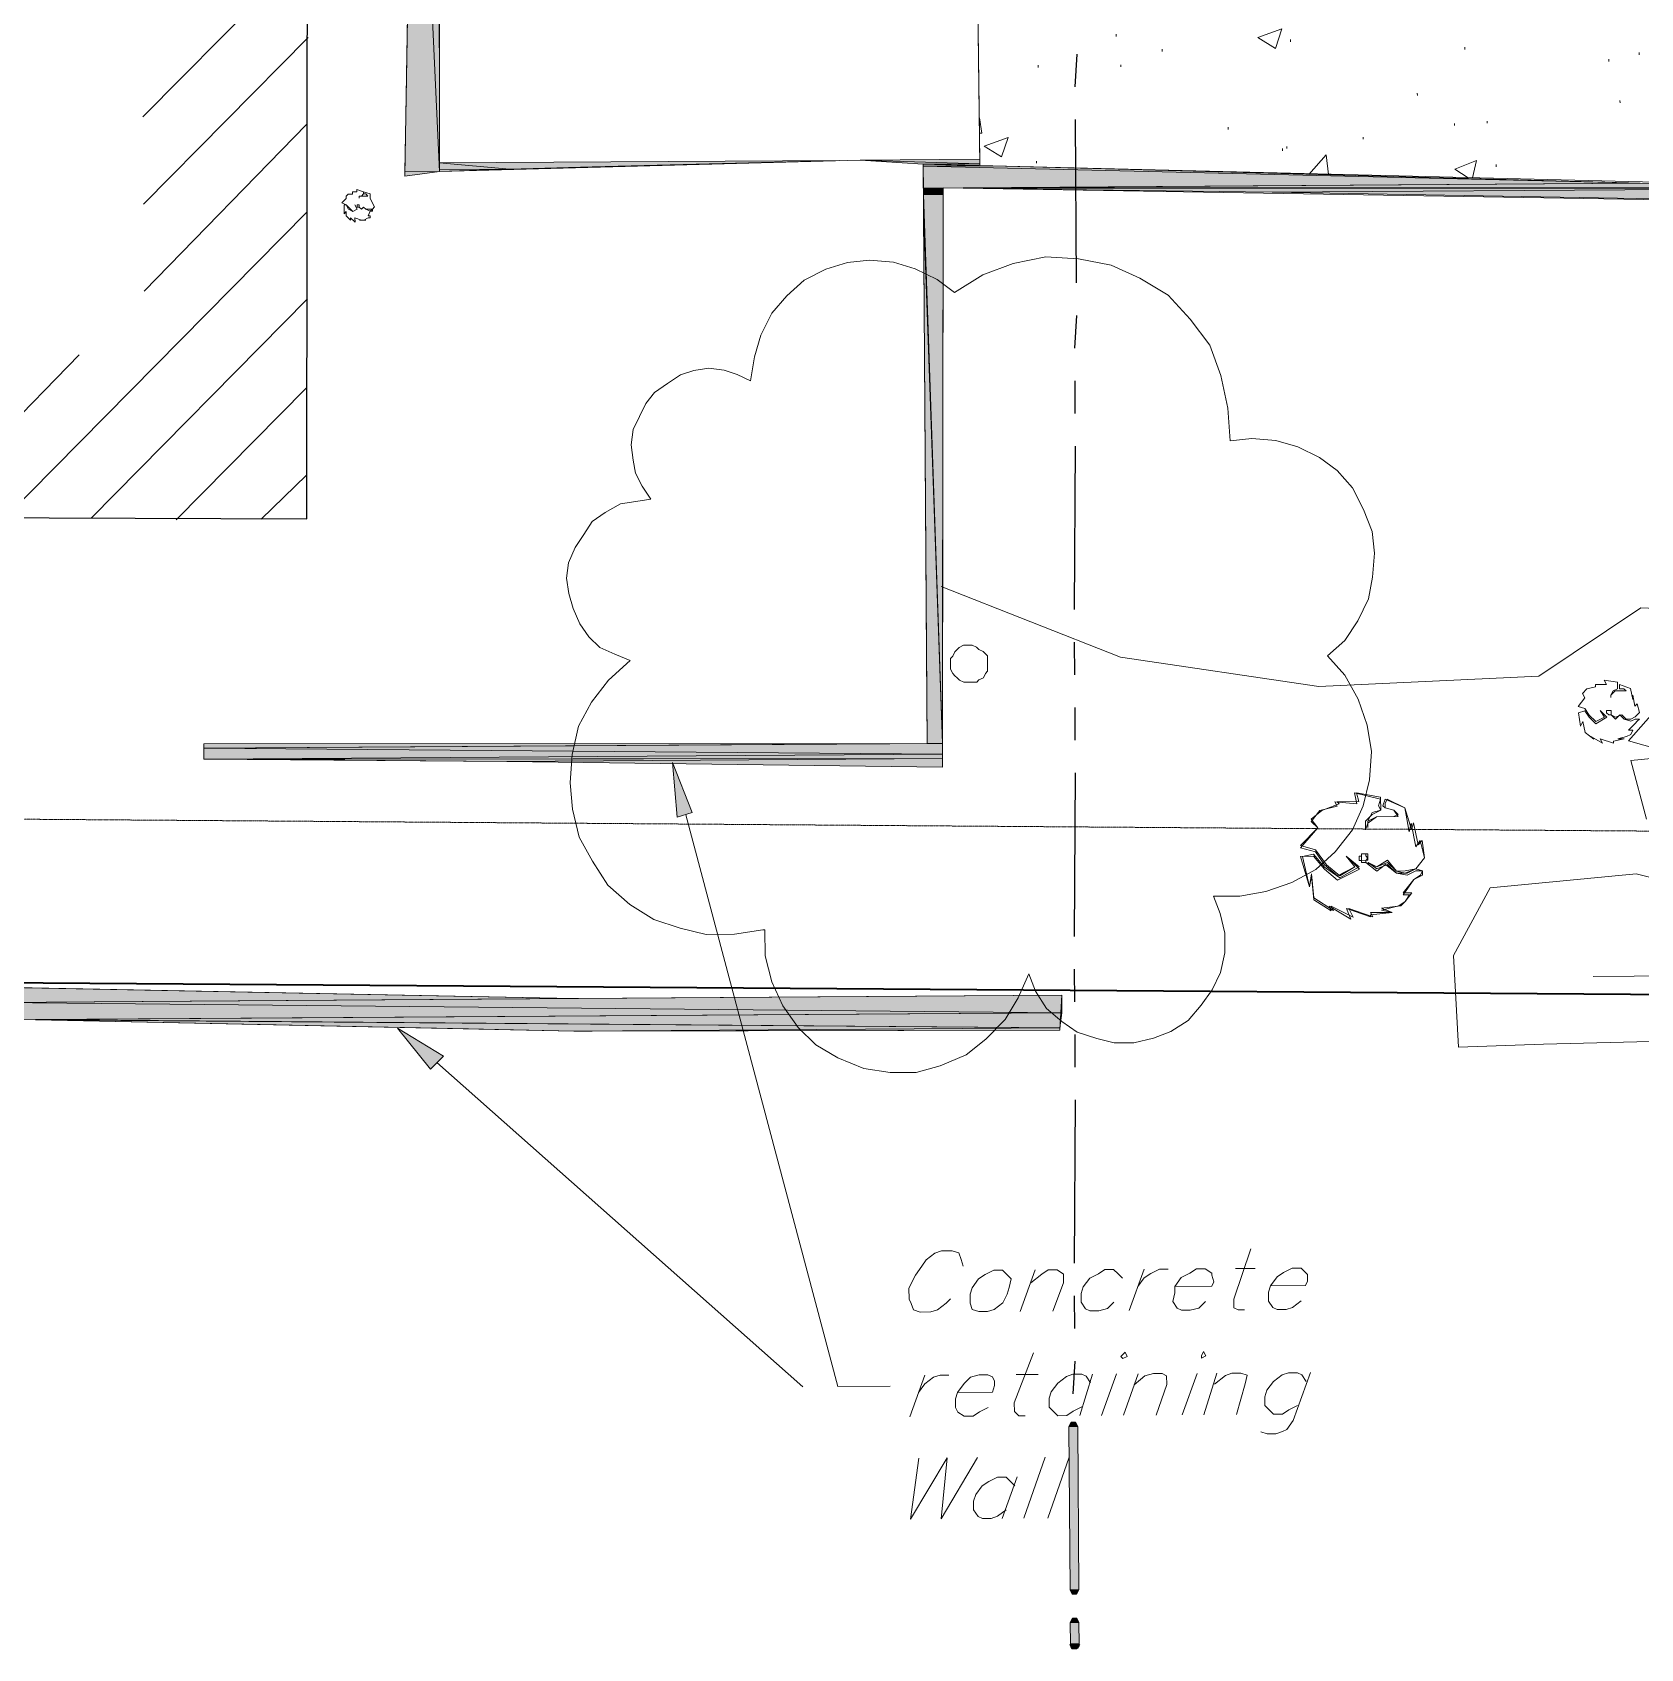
# Model space of a CAD drawing. Header units: inches. Extents: x -5728 to 15181, y 9834 to 15140.
# Drawn here: x 5979 to 6570, y 9965 to 10559 of the extents above; entities that cross this region are included whole.
import ezdxf

# ---------------------------------------------------------------- set-up
doc = ezdxf.new("R2010")
doc.units = ezdxf.units.IN
doc.header["$MEASUREMENT"] = 0
doc.linetypes.add('IMPORT-DASHEDX2 _4_', pattern=[0.1125, 0.075, -0.0375])
for name, color, linetype, lineweight in [('Building Setbacks', 1, 'IMPORT-DASHEDX2 _4_', 9), ('PDF_Geometry', 1, 'Continuous', 9), ('PDF_Solid Fills', 1, 'Continuous', 9), ('site plan converted for PDF_dwg', 1, 'Continuous', 9)]:
    doc.layers.add(name, color=color, linetype=linetype, lineweight=lineweight)

# ---------------------------------------------------------------- blocks, each defined once
blk = doc.blocks.new('site plan converted for PDF_dwg-1480341-SITE PLAN')
at = {"layer": 'PDF_Solid Fills', "lineweight": 15}
for points in [[(3976.12, 631.4), (3988.92, 631.4), (3980.92, 831.4), (3976.77, 658.63)], [(3988.92, 631.4), (3980.92, 831.4), (3989.72, 831.4), (3989.03, 658.55)], [(3976.12, 629.8), (3976.12, 631.4), (3988.92, 631.4)], [(3988.92, 632.2), (4014.52, 632.2), (3988.92, 634.6)], [(4014.52, 632.2), (3988.92, 634.6), (4135.72, 634.46), (4044.89, 632.76)], [(3988.92, 631.4), (3988.92, 632.2), (4014.52, 632.2)], [(4166.52, 633), (4187.32, 633), (4143.32, 634.6)], [(4187.32, 633), (4143.32, 634.6), (4187.32, 634.6)], [(4187.32, 632.2), (4166.52, 633), (4187.32, 633)], [(4166.52, 632.2), (4192.12, 632.2), (4166.52, 633)], [(4166.52, 624.2), (4429.72, 624.2), (4166.52, 632.2)], [(4429.72, 624.2), (4166.52, 632.2), (4192.12, 632.2), (4408.11, 624.93)], [(4166.52, 621.8), (4173.72, 621.8), (4166.52, 624.2)], [(4173.72, 621.8), (4166.52, 624.2), (4173.72, 624.2)], [(4524.92, 621.8), (4181.06, 624.2), (4429.72, 624.2), (4498.91, 622.45)], [(4294.52, 621.8), (4524.92, 621.8), (4181.06, 624.05), (4226.46, 623.15)], [(4172.12, 420.2), (4166.52, 621.8), (4173.72, 621.8), (4172.38, 452.87)], [(4524.92, 616.2), (4294.52, 621.8), (4524.92, 621.8)], [(4166.52, 420.2), (4172.12, 420.2), (4166.52, 616.47), (4166.52, 452.91)], [(3900.92, 420.2), (4166.52, 420.2), (3900.92, 421.8)], [(3900.92, 416.2), (4172.12, 416.2), (3900.92, 420.2)], [(4172.12, 416.2), (3900.92, 420.2), (4172.12, 420.2)], [(4012.12, 414.6), (4172.12, 414.6), (3900.92, 416.2), (3952.62, 415.45)], [(3900.92, 416.2), (4172.12, 416.2), (4172.12, 414.6), (3952.62, 415.89)], [(4172.12, 411.4), (4012.12, 414.6), (4172.12, 414.6), (4172.12, 411.98)], [(4074.52, 393.8), (4072.92, 413.8), (4080.12, 395.4)], [(3821.72, 327.4), (4036.12, 327.4), (3821.72, 333), (3821.72, 332.54)], [(3820.92, 321), (4215.32, 321), (3821.72, 327.4)], [(4215.32, 321), (3821.72, 327.4), (4215.32, 327.4)], [(4036.12, 315.4), (4214.52, 315.4), (3838.46, 320.85), (3997.37, 316.47)], [(4214.52, 315.4), (3838.47, 321), (4215.32, 321)], [(3983.32, 301.8), (3971.32, 317), (3988.12, 306.6)], [(4036.12, 315.4), (4214.52, 315.4), (4214.52, 314.6), (4042.77, 315.37)]]:
    blk.add_hatch(color=155, dxfattribs=at).paths.add_polyline_path(points, flags=0)
at = {"layer": 'PDF_Solid Fills', "linetype": 'IMPORT-DASHEDX2 _4_'}
for points in [[(4216.92, 169), (4220.12, 169), (4219.32, 170.6), (4217.72, 170.6), (4217.18, 169.52)], [(4217.72, 107.4), (4219.32, 107.4), (4220.12, 109), (4216.92, 109), (4217, 108.84)], [(4216.92, 97), (4220.12, 97), (4219.32, 98.6), (4217.72, 98.6)]]:
    blk.add_hatch(color=147, dxfattribs=at).paths.add_polyline_path(points, flags=0)
at = {"layer": 'PDF_Solid Fills'}
for points in [[(4216.92, 109), (4220.12, 109), (4220.12, 169), (4216.92, 169)], [(4216.92, 89), (4220.12, 89), (4220.12, 97), (4216.92, 97)]]:
    blk.add_hatch(color=147, dxfattribs=at).paths.add_polyline_path(points, flags=0)
at = {"layer": 'PDF_Solid Fills', "lineweight": 35}
for points in [[(4219.32, 87.4), (4216.92, 89), (4220.12, 89)], [(4217.72, 87.4), (4216.92, 89), (4219.32, 87.4)]]:
    blk.add_hatch(color=157, dxfattribs=at).paths.add_polyline_path(points, flags=0)
at = {"layer": 'Building Setbacks', "color": 147}
blk.add_line((1835.36, 422.59), (4520.96, 384.99), dxfattribs=at)
at = {"layer": 'PDF_Geometry', "color": 155, "lineweight": 15}
for p, q in [((3880.12, 652.2), (3940.92, 713)), ((3880.12, 620.2), (3940.92, 681)), ((4237.72, 680.2), (4237.72, 679.4)), ((4254.52, 674.6), (4254.52, 673.8)), ((4365.72, 674.6), (4365.72, 673.8)), ((4429.72, 672.2), (4429.72, 671.4)), ((4208.92, 669), (4208.92, 668.2)), ((4239.32, 669), (4239.32, 668.2)), ((4418.52, 669.8), (4418.52, 669)), ((4348.12, 657.8), (4348.12, 657)), ((4422.52, 654.6), (4422.52, 653.8)), ((3880.12, 588.2), (3940.12, 649)), ((4373.72, 647.4), (4373.72, 646.6)), ((4278.52, 645.8), (4278.52, 645)), ((4328.12, 641.8), (4328.12, 641)), ((4361.72, 646.6), (4361.72, 645.8)), ((4298.52, 637.8), (4298.52, 637)), ((4300.12, 638.6), (4300.12, 637.8)), ((4208.12, 633.8), (4208.12, 633)), ((4376.92, 631.4), (4376.92, 630.6)), ((3828.12, 505), (3940.12, 617)), ((3860.12, 505), (3940.12, 585)), ((3796.92, 505), (3856.12, 565)), ((3891.32, 504.2), (3939.32, 552.2)), ((3922.52, 504.2), (3939.32, 520.2)), ((4410.52, 333), (4453.72, 333)), ((3985.72, 304.2), (4119.32, 184.2)), ((4199.32, 211.4), (4204.92, 226.6)), ((4239.32, 211.4), (4244.92, 226.6)), ((4278.52, 226.6), (4285.72, 226.6)), ((4158.52, 173), (4164.12, 188.2)), ((4197.72, 188.2), (4205.72, 188.2)), ((4225.72, 188.2), (4220.92, 173)), ((4234.52, 188.2), (4228.92, 173)), ((4236.92, 173), (4242.52, 188.2)), ((4264.12, 188.2), (4258.52, 173)), ((4266.52, 173), (4271.32, 188.2)), ((4200.12, 135.4), (4208.12, 157.8)), ((4208.92, 135.4), (4216.92, 157.8)), ((4197.72, 150.6), (4192.12, 135.4))]:
    blk.add_line(p, q, dxfattribs=at)
at = {"layer": 'PDF_Geometry', "color": 165, "lineweight": 25}
for p, q in [((4222.52, 661), (4223.32, 673)), ((4222.52, 589), (4222.52, 649)), ((4221.72, 565), (4222.52, 577)), ((4221.72, 541), (4221.72, 553)), ((4220.92, 469), (4221.72, 529)), ((4220.92, 445), (4220.92, 457)), ((4220.92, 421), (4220.92, 433)), ((4220.12, 349), (4220.92, 409)), ((4220.12, 325), (4220.12, 337)), ((4220.12, 301), (4220.12, 313)), ((4219.32, 229), (4220.12, 289)), ((4219.32, 205), (4219.32, 217)), ((4218.52, 181), (4219.32, 193))]:
    blk.add_line(p, q, dxfattribs=at)
at = {"layer": 'PDF_Geometry', "color": 147}
blk.add_line((4220.12, 89), (4220.12, 88.2), dxfattribs=at)
at = {"layer": 'PDF_Geometry', "color": 157, "lineweight": 35, "flags": 128}
blk.add_lwpolyline([(1834.52, 362.6), (4520.12, 325), (4553.72, 4365.8), (4155.32, 4561), (679.32, 1833.8)], close=True, dxfattribs=at)
at = {"layer": 'PDF_Geometry', "color": 165, "lineweight": 25, "flags": 128}
blk.add_lwpolyline([(1827.32, 526.6), (3939.32, 504.2), (3945.72, 1333), (3993.72, 1333), (3995.32, 1477), (3947.32, 1477.8), (3956.12, 2606.6), (2898.52, 2615.4), (2895.32, 2303.4), (3112.92, 2300.2), (3112.12, 2047.4), (3472.92, 2046.6), (3471.32, 1902.6), (2028.12, 1914.6)], dxfattribs=at)
at = {"layer": 'PDF_Geometry', "color": 155, "lineweight": 15, "flags": 128}
for points in [[(4187.32, 633.8), (4186.52, 759.4), (4186.52, 883.4), (4180.92, 885), (4184.12, 1148.2), (4176.92, 1149.8), (4181.72, 1234.6), (4184.92, 1449.8), (4182.52, 1481)], [(3988.92, 631.4), (3976.12, 629.8), (3980.92, 837), (3983.32, 1155.4), (3993.72, 1153.8), (3993.72, 1129)], [(4187.32, 644.2), (4188.12, 644.2), (4187.32, 649.8)], [(4308.12, 628.2), (4314.52, 635.4), (4315.32, 628.2)], [(4366.52, 626.6), (4361.72, 629.8), (4369.72, 633), (4368.12, 626.6)], [(4172.12, 477.8), (4237.72, 451.4), (4310.52, 440.2), (4391.32, 443.4), (4428.92, 468.2), (4463.32, 466.6), (4517.72, 430.6)], [(4436.92, 433.8), (4424.12, 419.4), (4435.32, 416.2)], [(4433.72, 413), (4424.92, 412.2), (4430.52, 390.6)], [(4077.72, 394.6), (4132.12, 184.2), (4151.32, 184.2)], [(4178.52, 228.2), (4177.72, 230.6), (4176.92, 233), (4174.52, 233.8), (4170.52, 233.8), (4168.12, 233), (4164.92, 230.6), (4163.32, 228.2), (4160.92, 225), (4158.52, 220.2), (4158.52, 216.2), (4159.32, 214.6), (4160.12, 212.2), (4162.52, 211.4), (4166.52, 211.4), (4168.92, 212.2), (4172.12, 214.6), (4173.72, 216.2)], [(4284.12, 233.8), (4277.72, 215.4), (4277.72, 212.2), (4279.32, 211.4), (4281.72, 211.4)], [(4203.32, 221.8), (4207.32, 225), (4209.72, 226.6), (4212.92, 226.6), (4215.32, 225), (4215.32, 221.8), (4211.32, 211.4)], [(4236.92, 223.4), (4235.32, 225), (4233.72, 226.6), (4230.52, 226.6), (4228.12, 225), (4224.92, 223.4), (4222.52, 220.2), (4221.72, 217.8), (4221.72, 214.6), (4223.32, 212.2), (4224.92, 211.4), (4228.12, 211.4), (4231.32, 212.2), (4233.72, 214.6)], [(4242.52, 220.2), (4244.92, 223.4), (4247.32, 225), (4250.52, 226.6), (4253.72, 226.6)], [(4256.12, 220.2), (4269.72, 220.2), (4270.52, 221.8), (4269.72, 224.2), (4269.72, 225), (4267.32, 226.6), (4264.12, 226.6), (4261.72, 225), (4258.52, 223.4), (4256.12, 220.2), (4256.12, 217.8), (4255.32, 214.6), (4256.92, 212.2), (4258.52, 211.4), (4261.72, 211.4), (4264.92, 212.2), (4267.32, 214.6)], [(4291.32, 220.2), (4304.12, 220.2), (4304.92, 221.8), (4304.92, 224.2), (4304.12, 225), (4302.52, 226.6), (4299.32, 226.6), (4296.12, 225), (4293.72, 223.4), (4291.32, 220.2), (4290.52, 217.8), (4290.52, 214.6), (4292.12, 212.2), (4293.72, 211.4), (4296.92, 211.4), (4299.32, 212.2), (4302.52, 214.6)], [(4204.12, 196.2), (4196.92, 177.8), (4196.92, 174.6), (4198.52, 173), (4200.92, 173)], [(4161.72, 181.8), (4164.12, 185), (4167.32, 187.4), (4169.72, 188.2), (4172.92, 188.2)], [(4176.12, 181.8), (4188.92, 181.8), (4189.72, 184.2), (4189.72, 185.8), (4188.92, 187.4), (4187.32, 188.2), (4184.12, 188.2), (4180.92, 187.4), (4178.52, 185), (4176.12, 181.8), (4175.32, 179.4), (4175.32, 176.2), (4176.12, 174.6), (4178.52, 173), (4181.72, 173), (4184.12, 174.6), (4187.32, 176.2)], [(4224.92, 185), (4223.32, 187.4), (4221.72, 188.2), (4218.52, 188.2), (4216.12, 187.4), (4212.92, 185), (4210.52, 181.8), (4209.72, 179.4), (4209.72, 176.2), (4211.32, 174.6), (4212.92, 173), (4216.12, 173), (4218.52, 174.6), (4221.72, 176.2)], [(4240.92, 184.2), (4244.92, 187.4), (4248.12, 188.2), (4251.32, 188.2), (4252.92, 187.4), (4252.92, 184.2), (4248.92, 173)], [(4270.52, 184.2), (4274.52, 187.4), (4276.92, 188.2), (4280.12, 188.2), (4282.52, 187.4), (4281.72, 184.2), (4278.52, 173)], [(4305.72, 188.2), (4299.32, 170.6), (4296.92, 167.4), (4295.32, 166.6), (4292.92, 165.8), (4289.72, 165.8), (4287.32, 166.6)], [(4304.12, 185), (4302.52, 187.4), (4300.92, 188.2), (4297.72, 188.2), (4295.32, 187.4), (4292.12, 185), (4289.72, 181.8), (4288.92, 179.4), (4288.92, 176.2), (4290.52, 174.6), (4292.12, 173), (4295.32, 173), (4297.72, 174.6), (4300.92, 176.2)], [(4161.72, 157.8), (4158.52, 135.4), (4172.12, 157.8), (4169.72, 135.4), (4183.32, 157.8)], [(4196.92, 147.4), (4195.32, 149), (4193.72, 150.6), (4190.52, 150.6), (4187.32, 149), (4184.92, 147.4), (4182.52, 144.2), (4181.72, 141.8), (4181.72, 138.6), (4183.32, 136.2), (4184.92, 135.4), (4188.12, 135.4), (4190.52, 136.2), (4193.72, 138.6)]]:
    blk.add_lwpolyline(points, dxfattribs=at)
for points in [[(4187.32, 632.2), (4186.52, 759.4), (4186.52, 883.4), (4180.92, 885), (4184.12, 1148.2), (4176.92, 1149.8), (4123.32, 1169), (4082.52, 1130.6), (3993.72, 1129), (3990.52, 884.2), (3988.92, 631.4), (4143.32, 634.6), (4166.52, 633)], [(4298.52, 681.8), (4296.12, 674.6), (4289.72, 678.6)], [(4301.72, 677), (4301.72, 677.8)], [(4197.72, 642.6), (4195.32, 635.4), (4188.92, 639.4)], [(4012.12, 414.6), (3900.92, 416.2), (3900.92, 421.8), (4166.52, 420.2), (4166.52, 633), (4192.12, 632.2), (4524.92, 621.8), (4522.52, 321), (4516.92, 321.8), (4516.92, 377.8), (4519.32, 616.2), (4173.72, 624.2), (4172.12, 411.4)], [(3961.72, 613.8), (3960.92, 613.8), (3962.52, 614.6), (3963.32, 614.6), (3963.32, 615.4), (3962.52, 615.4), (3963.32, 617), (3964.12, 617), (3964.12, 617.8), (3963.32, 617), (3961.72, 617.8), (3960.92, 618.6), (3960.12, 617.8), (3959.32, 618.6), (3960.12, 617.8), (3960.92, 618.6), (3961.72, 617.8), (3964.12, 617.8), (3964.92, 618.6), (3964.12, 620.2), (3963.32, 621.8), (3963.32, 623.4), (3960.92, 624.2), (3960.92, 623.4), (3961.72, 623.4), (3962.52, 622.6), (3959.32, 622.6), (3959.32, 621.8), (3959.32, 622.6), (3960.12, 622.6), (3960.92, 623.4), (3960.92, 624.2), (3958.52, 625), (3958.52, 624.2), (3956.92, 624.2), (3956.92, 623.4), (3955.32, 623.4), (3954.52, 622.6), (3954.52, 621.8), (3952.92, 620.2), (3954.52, 619.4), (3955.32, 618.6), (3956.92, 617), (3958.52, 617.8), (3957.72, 619.4), (3958.52, 617.8), (3956.92, 617), (3955.32, 617.8), (3954.52, 619.4), (3953.72, 619.4), (3953.72, 616.2), (3954.52, 617), (3954.52, 615.4), (3956.12, 613.8), (3956.12, 614.6), (3957.72, 613), (3957.72, 614.6), (3960.12, 613.8), (3959.32, 613.8)], [(3958.52, 619.4), (3958.52, 618.6), (3959.32, 618.6), (3959.32, 619.4)], [(4106.52, 352.2), (4106.52, 342.6), (4108.92, 333), (4112.92, 324.2), (4118.52, 316.2), (4124.92, 309.8), (4132.92, 305), (4142.52, 301), (4152.12, 299.4), (4161.72, 299.4), (4170.52, 301.8), (4180.12, 305.8), (4187.32, 311.4), (4194.52, 318.6), (4199.32, 326.6), (4203.32, 335.4), (4205.72, 329), (4209.72, 322.6), (4215.32, 317.8), (4220.92, 313.8), (4228.12, 311.4), (4234.52, 309.8), (4241.72, 309.8), (4248.92, 311.4), (4255.32, 313.8), (4261.72, 317.8), (4266.52, 323.4), (4270.52, 329), (4273.72, 335.4), (4275.32, 342.6), (4275.32, 349.8), (4273.72, 357), (4271.32, 363.4), (4280.92, 363.4), (4290.52, 365), (4300.12, 368.2), (4308.92, 373), (4316.12, 379.4), (4322.52, 387.4), (4326.52, 396.2), (4328.92, 405.8), (4329.72, 416.2), (4328.12, 425.8), (4324.92, 435.4), (4320.12, 444.2), (4313.72, 451.4), (4320.12, 457), (4324.92, 464.2), (4328.92, 472.2), (4330.52, 480.2), (4331.32, 489), (4330.52, 497), (4327.32, 505), (4323.32, 513), (4317.72, 519.4), (4311.32, 524.2), (4303.32, 528.2), (4295.32, 530.6), (4286.52, 531.4), (4278.52, 530.6), (4277.72, 542.6), (4275.32, 554.6), (4271.32, 565.8), (4264.12, 575.4), (4256.12, 584.2), (4245.72, 590.6), (4235.32, 595.4), (4223.32, 597.8), (4211.32, 598.6), (4199.32, 596.2), (4188.12, 592.2), (4177.72, 585.8), (4171.32, 590.6), (4163.32, 594.6), (4155.32, 597), (4146.52, 597.8), (4138.52, 597), (4130.52, 594.6), (4122.52, 590.6), (4116.12, 585), (4110.52, 578.6), (4106.52, 570.6), (4104.12, 562.6), (4102.52, 553.8), (4097.72, 556.2), (4092.92, 557.8), (4087.32, 558.6), (4081.72, 557.8), (4076.92, 556.2), (4072.12, 553), (4067.32, 549.8), (4064.12, 545.8), (4061.72, 541), (4059.32, 536.2), (4058.52, 530.6), (4059.32, 525), (4060.12, 520.2), (4062.52, 515.4), (4065.72, 510.6), (4060.12, 509.8), (4054.52, 509), (4048.92, 505.8), (4044.12, 502.6), (4040.92, 497.8), (4037.72, 493), (4035.32, 487.4), (4034.52, 481.8), (4035.32, 476.2), (4036.92, 470.6), (4039.32, 465), (4042.52, 460.2), (4046.52, 456.2), (4052.12, 453.8), (4057.72, 451.4), (4049.72, 444.2), (4043.32, 436.2), (4038.52, 427.4), (4036.12, 417), (4035.32, 406.6), (4036.12, 397), (4038.52, 386.6), (4043.32, 377.8), (4048.92, 369), (4056.92, 361.8), (4065.72, 356.2), (4075.32, 353), (4084.92, 350.6), (4095.32, 350.6), (4105.72, 352.2)], [(4188.92, 449), (4188.92, 452.2), (4188.12, 453), (4187.32, 453.8), (4185.72, 454.6), (4184.92, 455.4), (4183.32, 456.2), (4180.12, 456.2), (4178.52, 455.4), (4177.72, 454.6), (4176.92, 453.8), (4176.12, 452.2), (4175.32, 451.4), (4175.32, 447.4), (4176.12, 445.8), (4176.92, 445), (4177.72, 444.2), (4178.52, 443.4), (4180.12, 442.6), (4184.92, 442.6), (4185.72, 443.4), (4187.32, 444.2), (4188.12, 445.8), (4188.92, 446.6)], [(4422.52, 420.2), (4420.12, 420.2), (4423.32, 421), (4424.92, 421.8), (4425.72, 423.4), (4424.12, 423.4), (4426.52, 425.8), (4427.32, 426.6), (4428.12, 427.4), (4426.52, 427.4), (4424.92, 426.6), (4422.52, 427.4), (4420.92, 429), (4419.32, 427.4), (4417.72, 429), (4419.32, 428.2), (4421.72, 429), (4423.32, 427.4), (4424.92, 427.4), (4426.52, 428.2), (4428.12, 429.8), (4427.32, 433), (4426.52, 432.2), (4425.72, 436.2), (4425.72, 434.6), (4424.92, 438.6), (4420.92, 440.2), (4420.92, 438.6), (4422.52, 438.6), (4423.32, 437.8), (4419.32, 437.8), (4417.72, 436.2), (4417.72, 435.4), (4417.72, 436.2), (4418.52, 437.8), (4420.12, 438.6), (4420.12, 441), (4415.32, 441.8), (4416.12, 440.2), (4412.12, 440.2), (4412.12, 439.4), (4408.92, 438.6), (4407.32, 437), (4408.12, 435.4), (4405.72, 432.2), (4408.12, 431.4), (4409.72, 429), (4412.12, 426.6), (4415.32, 428.2), (4413.72, 430.6), (4416.12, 428.2), (4412.12, 425.8), (4409.72, 428.2), (4408.12, 430.6), (4405.72, 429.8), (4406.52, 425), (4407.32, 426.6), (4408.12, 422.6), (4411.32, 420.2), (4410.52, 421), (4414.52, 418.6), (4413.72, 420.2), (4418.52, 418.6), (4418.52, 419.4)], [(4417.72, 429.8), (4417.72, 430.6), (4416.12, 430.6), (4416.12, 429.8), (4416.92, 429), (4417.72, 429)], [(4336.92, 357), (4332.92, 357.8), (4339.32, 359.4), (4341.72, 361), (4343.32, 363.4), (4340.92, 363.4), (4344.92, 369), (4347.32, 370.6), (4348.12, 372.2), (4345.72, 372.2), (4342.52, 370.6), (4338.52, 371.4), (4334.52, 374.6), (4331.32, 372.2), (4327.32, 375.4), (4331.32, 373.8), (4335.32, 375.4), (4338.52, 372.2), (4341.72, 371.4), (4345.72, 373), (4348.92, 377), (4347.32, 383.4), (4345.72, 381), (4344.12, 389.8), (4343.32, 386.6), (4341.72, 395.4), (4334.52, 398.6), (4333.72, 396.2), (4334.52, 395.4), (4337.72, 394.6), (4339.32, 392.2), (4331.32, 392.2), (4328.12, 389.8), (4327.32, 387.4), (4327.32, 390.6), (4329.72, 393), (4332.92, 394.6), (4332.12, 396.2), (4332.92, 398.6), (4323.32, 401), (4324.12, 397), (4316.12, 397.8), (4316.92, 396.2), (4310.52, 394.6), (4307.32, 390.6), (4309.72, 388.2), (4303.32, 381), (4308.92, 379.4), (4312.12, 374.6), (4316.92, 370.6), (4323.32, 373.8), (4320.12, 377.8), (4324.92, 373), (4316.92, 369), (4312.12, 373), (4308.12, 377.8), (4303.32, 377.8), (4306.52, 366.6), (4307.32, 370.6), (4308.12, 361.8), (4314.52, 357.8), (4313.72, 359.4), (4321.72, 354.6), (4320.12, 358.6), (4328.92, 355.4), (4328.92, 356.2), (4336.92, 357), (4332.92, 358.6), (4340.12, 359.4), (4341.72, 361), (4344.12, 364.2), (4340.92, 364.2), (4344.92, 369), (4348.12, 370.6), (4348.12, 372.2), (4345.72, 373), (4342.52, 371.4), (4338.52, 371.4), (4335.32, 374.6), (4331.32, 373), (4328.12, 375.4), (4331.32, 373.8), (4335.32, 376.2), (4338.52, 372.2), (4341.72, 372.2), (4345.72, 373), (4348.92, 377), (4348.12, 383.4), (4346.52, 381.8), (4344.92, 389.8), (4344.12, 387.4), (4341.72, 395.4), (4335.32, 398.6), (4334.52, 397), (4334.52, 395.4), (4337.72, 394.6), (4339.32, 393), (4337.72, 392.2), (4331.32, 392.2), (4328.12, 390.6), (4328.12, 388.2), (4328.12, 390.6), (4329.72, 393.8), (4332.92, 394.6), (4332.92, 399.4), (4324.12, 401), (4324.92, 397.8), (4316.92, 397.8), (4317.72, 397), (4311.32, 394.6), (4307.32, 391.4), (4309.72, 388.2), (4303.32, 381.8), (4308.92, 380.2), (4312.92, 374.6), (4317.72, 370.6), (4323.32, 373.8), (4320.12, 377.8), (4324.92, 373.8), (4317.72, 369.8), (4312.12, 373.8), (4308.12, 378.6), (4304.12, 377.8), (4306.52, 366.6), (4307.32, 371.4), (4308.12, 362.6), (4315.32, 357.8), (4314.52, 359.4), (4322.52, 355.4), (4320.92, 358.6), (4329.72, 355.4), (4328.92, 357)], [(4328.12, 377), (4327.32, 377.8), (4327.32, 378.6), (4325.72, 378.6), (4325.72, 377.8), (4324.92, 377.8), (4324.92, 376.2), (4325.72, 376.2), (4325.72, 375.4), (4327.32, 375.4), (4327.32, 376.2)], [(4328.12, 377.8), (4328.12, 378.6), (4325.72, 378.6), (4325.72, 376.2), (4328.12, 376.2)], [(4452.12, 313.8), (4451.32, 364.2), (4426.52, 370.6), (4372.92, 365.8), (4359.32, 341), (4360.92, 307.4), (4392.12, 308.2), (4431.32, 309)], [(3832.92, 312.2), (3832.92, 321), (4036.12, 315.4), (4214.52, 314.6), (4215.32, 327.4), (4036.12, 327.4), (3821.72, 333), (3820.92, 313)], [(4189.72, 226.6), (4186.52, 225), (4184.12, 223.4), (4181.72, 220.2), (4180.92, 217.8), (4180.92, 214.6), (4181.72, 212.2), (4184.12, 211.4), (4187.32, 211.4), (4189.72, 212.2), (4192.92, 214.6), (4194.52, 217.8), (4195.32, 220.2), (4196.12, 223.4), (4194.52, 225), (4192.92, 226.6)], [(4236.12, 194.6), (4236.92, 193.8), (4238.52, 194.6), (4237.72, 196.2)], [(4265.72, 194.6), (4265.72, 193.8), (4267.32, 194.6), (4266.52, 196.2)]]:
    blk.add_lwpolyline(points, close=True, dxfattribs=at)
at = {"layer": 'PDF_Geometry', "color": 147, "flags": 128}
for points in [[(4216.92, 169), (4217.72, 170.6), (4219.32, 170.6), (4220.12, 169)], [(4220.12, 109), (4219.32, 107.4), (4217.72, 107.4), (4216.92, 109), (4220.12, 109), (4220.12, 169), (4216.92, 169), (4216.92, 109)], [(4216.92, 97), (4217.72, 98.6), (4219.32, 98.6), (4220.12, 97)], [(4217.72, 88.2), (4216.92, 89), (4220.12, 89), (4220.12, 97), (4216.92, 97), (4216.92, 89)]]:
    blk.add_lwpolyline(points, dxfattribs=at)
at = {"layer": 'PDF_Solid Fills', "color": 155, "lineweight": 15}
for p, q in [((3980.92, 831.4), (3976.77, 658.63)), ((3988.92, 631.4), (3980.92, 831.4)), ((3988.92, 631.4), (3980.92, 831.4)), ((3989.72, 831.4), (3989.03, 658.55)), ((3976.77, 658.63), (3976.12, 631.4)), ((3989.03, 658.55), (3988.92, 631.4)), ((3976.12, 631.4), (3988.92, 631.4)), ((3976.12, 629.8), (3976.12, 631.4)), ((3976.12, 631.4), (3988.92, 631.4)), ((3988.92, 631.4), (3976.12, 629.8)), ((4014.52, 632.2), (3988.92, 634.6)), ((3988.92, 634.6), (3988.92, 632.2)), ((4014.52, 632.2), (3988.92, 634.6)), ((3988.92, 634.6), (4135.72, 634.46)), ((3988.92, 631.4), (3988.92, 632.2)), ((3988.92, 632.2), (4014.52, 632.2)), ((4014.52, 632.2), (3988.92, 631.4)), ((3988.92, 632.2), (4014.52, 632.2)), ((4044.89, 632.76), (4014.52, 632.2)), ((4135.72, 634.46), (4044.89, 632.76)), ((4187.32, 633), (4143.32, 634.6)), ((4143.32, 634.6), (4166.52, 633)), ((4187.32, 633), (4143.32, 634.6)), ((4143.32, 634.6), (4187.32, 634.6)), ((4187.32, 632.2), (4166.52, 633)), ((4166.52, 633), (4187.32, 633)), ((4166.52, 633), (4187.32, 633)), ((4192.12, 632.2), (4166.52, 633)), ((4166.52, 633), (4166.52, 632.2)), ((4166.52, 632.2), (4192.12, 632.2)), ((4429.72, 624.2), (4166.52, 632.2)), ((4166.52, 632.2), (4166.52, 624.2)), ((4429.72, 624.2), (4166.52, 632.2)), ((4166.52, 632.2), (4192.12, 632.2)), ((4187.32, 634.6), (4187.32, 633)), ((4187.32, 633), (4187.32, 632.2)), ((4192.12, 632.2), (4408.11, 624.93)), ((4166.52, 624.2), (4429.72, 624.2)), ((4173.72, 621.8), (4166.52, 624.2)), ((4166.52, 624.2), (4166.52, 621.8)), ((4173.72, 621.8), (4166.52, 624.2)), ((4166.52, 624.2), (4173.72, 624.2)), ((4173.72, 624.2), (4173.72, 621.8)), ((4524.92, 621.8), (4181.06, 624.2)), ((4181.06, 624.2), (4429.72, 624.2)), ((4524.92, 621.8), (4181.06, 624.05)), ((4181.06, 624.05), (4226.46, 623.15)), ((4408.11, 624.93), (4429.72, 624.2)), ((4429.72, 624.2), (4498.91, 622.45)), ((4166.52, 621.8), (4173.72, 621.8)), ((4172.12, 420.2), (4166.52, 621.8)), ((4166.52, 621.8), (4173.72, 621.8)), ((4173.72, 621.8), (4172.38, 452.87)), ((4226.46, 623.15), (4294.52, 621.8)), ((4294.52, 621.8), (4524.92, 621.8)), ((4524.92, 616.2), (4294.52, 621.8)), ((4294.52, 621.8), (4524.92, 621.8)), ((4172.12, 420.2), (4166.52, 616.47)), ((4166.52, 616.47), (4166.52, 452.91)), ((4166.52, 452.91), (4166.52, 420.2)), ((4172.38, 452.87), (4172.12, 420.2)), ((4166.52, 420.2), (3900.92, 421.8)), ((3900.92, 421.8), (3900.92, 420.2)), ((3900.92, 420.2), (4166.52, 420.2)), ((4172.12, 416.2), (3900.92, 420.2)), ((3900.92, 420.2), (3900.92, 416.2)), ((4172.12, 416.2), (3900.92, 420.2)), ((3900.92, 420.2), (4172.12, 420.2)), ((3900.92, 416.2), (4172.12, 416.2)), ((4172.12, 414.6), (3900.92, 416.2)), ((3900.92, 416.2), (3952.62, 415.45)), ((3900.92, 416.2), (4172.12, 416.2)), ((3952.62, 415.89), (3900.92, 416.2)), ((4172.12, 414.6), (3952.62, 415.89)), ((4166.52, 420.2), (4172.12, 420.2)), ((4172.12, 420.2), (4172.12, 416.2)), ((4172.12, 416.2), (4172.12, 414.6)), ((3952.62, 415.45), (4012.12, 414.6)), ((4172.12, 411.4), (4012.12, 414.6)), ((4012.12, 414.6), (4172.12, 414.6)), ((4012.12, 414.6), (4172.12, 414.6)), ((4074.52, 393.8), (4072.92, 413.8)), ((4072.92, 413.8), (4080.12, 395.4)), ((4172.12, 414.6), (4172.12, 411.98)), ((4172.12, 411.98), (4172.12, 411.4)), ((4080.12, 395.4), (4074.52, 393.8)), ((4036.12, 327.4), (3821.72, 333)), ((3821.72, 327.4), (4036.12, 327.4)), ((4215.32, 321), (3821.72, 327.4)), ((4215.32, 321), (3821.72, 327.4)), ((3821.72, 327.4), (4215.32, 327.4)), ((4215.32, 327.4), (4215.32, 321)), ((3820.92, 321), (4215.32, 321)), ((4214.52, 315.4), (3838.46, 320.85)), ((3838.46, 320.85), (3997.37, 316.47)), ((4214.52, 315.4), (3838.47, 321)), ((3838.47, 321), (4215.32, 321)), ((4215.32, 321), (4214.52, 315.4)), ((3983.32, 301.8), (3971.32, 317)), ((3971.32, 317), (3988.12, 306.6)), ((3997.37, 316.47), (4036.12, 315.4)), ((4036.12, 315.4), (4214.52, 315.4)), ((4042.77, 315.37), (4036.12, 315.4)), ((4036.12, 315.4), (4214.52, 315.4)), ((4214.52, 314.6), (4042.77, 315.37)), ((4214.52, 315.4), (4214.52, 314.6)), ((3988.12, 306.6), (3983.32, 301.8))]:
    blk.add_line(p, q, dxfattribs=at)
at = {"layer": 'PDF_Solid Fills', "color": 147}
for p, q in [((4220.12, 169), (4216.92, 169)), ((4216.92, 169), (4216.92, 109)), ((4220.12, 109), (4220.12, 169)), ((4216.92, 109), (4220.12, 109)), ((4220.12, 97), (4216.92, 97)), ((4216.92, 97), (4216.92, 89)), ((4220.12, 89), (4220.12, 97)), ((4216.92, 89), (4220.12, 89))]:
    blk.add_line(p, q, dxfattribs=at)
at = {"layer": 'PDF_Solid Fills', "color": 157, "lineweight": 35}
for p, q in [((4219.32, 87.4), (4216.92, 89)), ((4216.92, 89), (4220.12, 89)), ((4217.72, 87.4), (4216.92, 89)), ((4216.92, 89), (4219.32, 87.4)), ((4219.32, 87.4), (4217.72, 87.4)), ((4220.12, 89), (4219.32, 87.4))]:
    blk.add_line(p, q, dxfattribs=at)

msp = doc.modelspace()

# ---------------------------------------------------------------- block references
at = {"layer": 'site plan converted for PDF_dwg', "color": 147, "linetype": 'IMPORT-DASHEDX2 _4_', "rotation": 0.383349167194431}
msp.add_blockref('site plan converted for PDF_dwg-1480341-SITE PLAN', (2144.04, 9849.68), dxfattribs=at)

doc.saveas('drawing.dxf')
